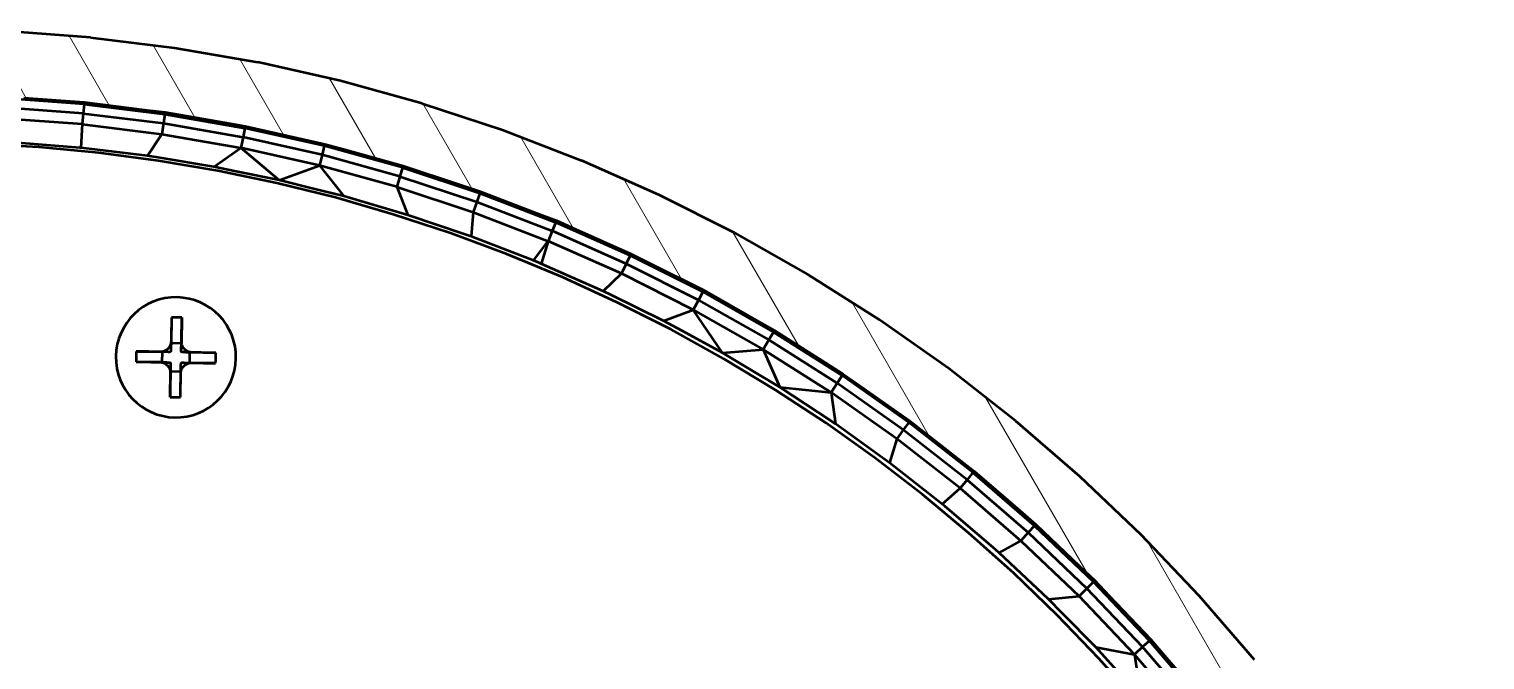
# Model space of a CAD drawing. Header units: millimetres. Extents: x -232 to 1390, y -69 to 653.
# Drawn here: x 543.4 to 611.3, y 448.8 to 478.2 of the extents above; entities that cross this region are included whole.
import ezdxf

# ---------------------------------------------------------------- set-up
doc = ezdxf.new("R2010")
doc.units = ezdxf.units.MM
doc.layers.add('Видимый контур (ГОСТ)', color=7, linetype='Continuous', lineweight=50)
doc.layers.add('Штриховка (ГОСТ)', color=7, linetype='Continuous', lineweight=18)

msp = doc.modelspace()

# ---------------------------------------------------------------- hatches: boundary and pattern name
at = {"layer": 'Штриховка (ГОСТ)'}
h = msp.add_hatch(dxfattribs=at)
h.set_pattern_fill('ANSI31', color=256, scale=25.4, angle=75.00018, style=0)
h.set_pattern_definition([(120.00018, (0, 0), (-2.749626, -1.587508), [])])
h.paths.add_polyline_path([(604.753, 437.621), (605.441, 436.429), (605.934, 435.581), (606.16, 435.047), (606.261, 434.807), (606.278, 434.701), (606.373, 434.126), (606.387, 434.033), (606.39, 434.016), (606.322, 433.365), (606.311, 433.252), (606.099, 432.752), (606.033, 432.591), (605.708, 432.231), (605.577, 432.081), (605.141, 431.852), (604.973, 431.76), (604.528, 431.691), (604.265, 431.652), (593.213, 431.636), (583.768, 431.621), (583.486, 431.591), (582.309, 431.468), (581.72, 431.28), (580.895, 431.016), (580.201, 430.629), (579.568, 430.277), (578.73, 429.576), (578.369, 429.273), (577.379, 428.091), (577.333, 428.037), (577.221, 427.845), (576.494, 426.525), (576.254, 425.873), (575.875, 424.839), (575.506, 423.091), (575.496, 423.041), (575.49, 422.965), (575.368, 421.051), (575.368, 416.368), (575.368, 415.719), (575.368, 409.22), (575.368, 404.959), (575.368, 401.908), (575.368, 400.39), (575.368, 398.178), (575.368, 396.445), (575.368, 395.023), (575.368, 393.61), (575.368, 392.544), (575.368, 391.612), (575.368, 390.771), (575.368, 389.559), (575.368, 388.953), (575.368, 388.307), (575.368, 387.162), (575.368, 386.632), (575.368, 386.069), (575.368, 385.013), (575.368, 384.489), (575.368, 383.442), (575.368, 382.881), (575.368, 382.123), (575.368, 380.918), (575.368, 378.378), (575.368, 374.678), (575.404, 374.118), (575.482, 372.889), (575.49, 372.778), (575.49, 372.762), (575.491, 372.745), (575.491, 372.737), (575.495, 372.697), (575.496, 372.692), (575.749, 371.49), (575.875, 370.892), (576.13, 370.196), (576.494, 369.203), (576.636, 368.943), (577.15, 368.009), (577.294, 367.763), (577.333, 367.696), (578.13, 366.744), (578.369, 366.458), (579.107, 365.84), (579.568, 365.454), (580.223, 365.089), (580.895, 364.714), (581.469, 364.53), (582.309, 364.261), (583.475, 364.139), (583.768, 364.108), (586.626, 364.114), (604.265, 364.073), (604.322, 364.065), (604.907, 363.968), (604.937, 363.964), (604.975, 363.958), (605.555, 363.65), (605.578, 363.637), (606.033, 363.128), (606.035, 363.126), (606.043, 363.105), (606.311, 362.474), (606.32, 362.392), (606.389, 361.724), (606.351, 361.489), (606.26, 360.929), (606.083, 360.503), (605.934, 360.148), (605.443, 359.291), (604.753, 358.108), (603.245, 355.727), (602.723, 354.902), (602.161, 354.103), (600.537, 351.799), (599.936, 351.029), (598.202, 348.806), (596.36, 346.672), (595.723, 345.932), (593.779, 343.89), (593.106, 343.183), (592.398, 342.51), (590.357, 340.566), (589.617, 339.928), (587.482, 338.087), (585.26, 336.352), (584.49, 335.752), (582.185, 334.128), (581.387, 333.566), (580.562, 333.044), (578.181, 331.536), (577.331, 331.054), (574.878, 329.665), (572.36, 328.397), (571.487, 327.958), (568.91, 326.816), (568.018, 326.42), (567.812, 326.336), (567.674, 326.28), (566.697, 325.909), (564.477, 325.052), (564.359, 325.008), (562.596, 324.416), (561.313, 323.992), (560.967, 323.891), (560.873, 323.863), (559.864, 323.568), (559.862, 322.99), (559.868, 322.305), (560.032, 322.111), (560.178, 321.93), (560.668, 321.825), (561.071, 321.741), (562.029, 321.749), (562.416, 321.75), (562.84, 321.805), (563.98, 321.952), (564.978, 322.169), (565.661, 322.333), (567.272, 322.862), (569.18, 323.614), (572.786, 325.213), (576.309, 326.987), (579.741, 328.931), (583.074, 331.041), (586.299, 333.313), (589.409, 335.74), (592.396, 338.316), (595.253, 341.036), (597.973, 343.893), (600.549, 346.88), (602.976, 349.99), (605.248, 353.215), (607.358, 356.547), (609.302, 359.98), (610.851, 363.051), (611.184, 363.984), (611.253, 364.573), (611.293, 364.931), (611.28, 365.033), (611.172, 365.831), (611.059, 366.091), (610.833, 366.603), (610.59, 366.878), (610.299, 367.198), (609.963, 367.383), (609.603, 367.573), (609.254, 367.633), (608.791, 367.701), (599.946, 367.704), (591.894, 367.748), (582.368, 367.733), (581.931, 367.804), (581.333, 367.9), (580.97, 368.084), (580.368, 368.389), (580.133, 368.61), (579.54, 369.166), (579.441, 369.323), (578.932, 370.135), (578.909, 370.174), (578.904, 370.182), (578.585, 371.193), (578.504, 371.449), (578.425, 372.245), (578.368, 372.808), (578.368, 373.22), (578.368, 376.898), (578.368, 380.249), (578.368, 381.68), (578.368, 382.531), (578.368, 383.139), (578.368, 384.196), (578.368, 384.746), (578.368, 385.79), (578.368, 386.369), (578.368, 386.908), (578.368, 388.036), (578.368, 388.688), (578.368, 389.3), (578.368, 390.505), (578.368, 391.353), (578.368, 392.292), (578.368, 393.371), (578.368, 394.808), (578.368, 396.267), (578.368, 398.066), (578.368, 400.399), (578.368, 402.007), (578.368, 405.322), (578.368, 410.106), (578.368, 417.787), (578.368, 418.437), (578.368, 422.922), (578.45, 423.734), (578.504, 424.279), (578.886, 425.487), (578.904, 425.543), (579.004, 425.714), (579.54, 426.567), (579.691, 426.708), (580.368, 427.343), (580.681, 427.501), (581.333, 427.831), (581.742, 427.897), (582.368, 427.997), (591.575, 427.981), (595.949, 428.013), (608.79, 428.028), (609.064, 428.067), (609.603, 428.159), (610.113, 428.438), (610.299, 428.534), (610.668, 428.948), (610.833, 429.127), (611.032, 429.586), (611.171, 429.895), (611.224, 430.302), (611.292, 430.788), (611.26, 431.064), (611.184, 431.746), (611.094, 432.006), (611.017, 432.23), (610.852, 432.687), (609.302, 435.75), (607.358, 439.182), (605.248, 442.515), (602.976, 445.74), (600.549, 448.849), (597.973, 451.836), (595.253, 454.693), (592.396, 457.413), (589.409, 459.99), (586.299, 462.417), (583.074, 464.688), (579.741, 466.798), (576.309, 468.743), (572.786, 470.516), (569.18, 472.115), (565.499, 473.535), (561.754, 474.772), (557.952, 475.824), (554.103, 476.688), (550.217, 477.363), (546.302, 477.845), (542.368, 478.136), (538.424, 478.233), (534.481, 478.136), (530.547, 477.845), (526.632, 477.363), (522.745, 476.688), (518.896, 475.824), (515.095, 474.772), (511.349, 473.535), (507.669, 472.115), (504.063, 470.516), (500.539, 468.743), (497.107, 466.798), (493.774, 464.688), (490.549, 462.417), (487.439, 459.99), (484.452, 457.413), (481.595, 454.693), (478.876, 451.836), (476.299, 448.849), (473.872, 445.74), (471.601, 442.515), (469.49, 439.182), (467.546, 435.75), (465.997, 432.678), (465.664, 431.746), (465.595, 431.156), (465.556, 430.799), (465.569, 430.696), (465.676, 429.899), (465.789, 429.638), (466.015, 429.126), (466.258, 428.852), (466.55, 428.531), (466.885, 428.346), (467.245, 428.156), (467.595, 428.097), (468.058, 428.029), (476.902, 428.025), (484.954, 427.981), (494.48, 427.996), (494.917, 427.926), (495.515, 427.83), (495.878, 427.646), (496.48, 427.341), (496.716, 427.12), (497.309, 426.564), (497.407, 426.407), (497.917, 425.595), (497.94, 425.555), (497.944, 425.548), (498.263, 424.536), (498.344, 424.281), (498.424, 423.484), (498.48, 422.921), (498.48, 418.182), (498.48, 417.504), (498.48, 409.907), (498.48, 405.168), (498.48, 401.88), (498.48, 400.277), (498.48, 397.963), (498.48, 396.177), (498.48, 394.725), (498.48, 393.298), (498.48, 392.224), (498.48, 391.287), (498.48, 390.505), (498.48, 389.3), (498.48, 388.64), (498.48, 387.992), (498.48, 386.872), (498.48, 386.335), (498.48, 385.756), (498.48, 384.717), (498.48, 384.166), (498.48, 383.112), (498.48, 382.499), (498.48, 381.638), (498.48, 380.181), (498.48, 376.732), (498.48, 373.2), (498.48, 372.807), (498.399, 371.995), (498.344, 371.45), (497.962, 370.243), (497.944, 370.186), (497.844, 370.016), (497.309, 369.163), (497.157, 369.021), (496.48, 368.387), (496.167, 368.228), (495.515, 367.899), (495.106, 367.833), (494.48, 367.732), (485.274, 367.748), (480.899, 367.716), (468.058, 367.702), (467.785, 367.662), (467.245, 367.571), (466.735, 367.292), (466.549, 367.195), (466.18, 366.781), (466.015, 366.603), (465.816, 366.144), (465.677, 365.835), (465.624, 365.427), (465.557, 364.942), (465.589, 364.666), (465.664, 363.984), (465.754, 363.724), (465.831, 363.5), (465.996, 363.043), (467.546, 359.98), (469.49, 356.547), (471.601, 353.215), (473.872, 349.99), (476.299, 346.88), (478.876, 343.893), (481.595, 341.036), (484.452, 338.316), (487.439, 335.74), (490.549, 333.313), (493.774, 331.041), (497.107, 328.931), (500.539, 326.987), (504.063, 325.213), (507.669, 323.614), (509.562, 322.863), (510.662, 322.494), (510.833, 322.441), (511.182, 322.333), (512.065, 322.134), (512.863, 321.952), (513.113, 321.919), (513.614, 321.852), (514.15, 321.787), (514.451, 321.749), (515.117, 321.747), (515.775, 321.741), (515.966, 321.786), (516.624, 321.933), (516.638, 321.951), (516.715, 322.047), (516.935, 322.307), (516.937, 322.461), (516.985, 323.568), (515.976, 323.863), (515.881, 323.891), (515.535, 323.992), (514.252, 324.416), (512.489, 325.008), (512.371, 325.052), (510.151, 325.909), (509.174, 326.28), (509.036, 326.336), (508.831, 326.42), (507.938, 326.816), (505.361, 327.958), (504.489, 328.397), (501.971, 329.665), (499.517, 331.054), (498.668, 331.536), (496.286, 333.044), (495.461, 333.566), (494.663, 334.128), (492.358, 335.752), (491.588, 336.352), (489.366, 338.087), (487.231, 339.928), (486.492, 340.566), (484.45, 342.51), (483.743, 343.183), (483.069, 343.89), (481.126, 345.932), (480.488, 346.672), (478.646, 348.806), (476.912, 351.029), (476.311, 351.799), (474.688, 354.103), (474.125, 354.902), (473.603, 355.727), (472.095, 358.108), (471.406, 359.291), (470.914, 360.148), (470.766, 360.503), (470.588, 360.929), (470.542, 361.219), (470.46, 361.724), (470.477, 361.884), (470.537, 362.474), (470.562, 362.53), (470.805, 363.105), (470.813, 363.124), (470.814, 363.126), (471.253, 363.617), (471.27, 363.637), (471.868, 363.955), (471.873, 363.958), (471.911, 363.964), (471.942, 363.968), (472.526, 364.065), (472.583, 364.073), (490.221, 364.114), (493.08, 364.109), (493.362, 364.138), (494.539, 364.261), (495.129, 364.45), (495.953, 364.714), (496.647, 365.1), (497.28, 365.453), (498.118, 366.154), (498.48, 366.456), (499.47, 367.638), (499.515, 367.693), (499.628, 367.885), (500.355, 369.205), (500.594, 369.857), (500.974, 370.891), (501.08, 371.379), (501.093, 371.461), (501.352, 372.688), (501.353, 372.693), (501.355, 372.709), (501.355, 372.716), (501.355, 372.722), (501.358, 372.765), (501.48, 374.678), (501.48, 378.237), (501.48, 380.853), (501.48, 382.081), (501.48, 382.848), (501.48, 383.413), (501.48, 384.456), (501.48, 384.982), (501.48, 386.032), (501.48, 386.595), (501.48, 387.124), (501.48, 388.26), (501.48, 388.901), (501.48, 389.559), (501.48, 390.771), (501.48, 391.542), (501.48, 392.471), (501.48, 393.532), (501.48, 394.934), (501.48, 396.348), (501.48, 398.068), (501.48, 400.26), (501.48, 401.773), (501.48, 404.798), (501.48, 409.016), (501.48, 415.439), (501.48, 416.116), (501.48, 421.051), (501.444, 421.611), (501.366, 422.84), (501.357, 422.977), (501.353, 423.037), (501.096, 424.257), (500.974, 424.837), (500.719, 425.533), (500.355, 426.527), (500.212, 426.787), (499.698, 427.72), (499.554, 427.967), (499.515, 428.033), (498.718, 428.986), (498.48, 429.271), (497.741, 429.889), (497.28, 430.276), (496.626, 430.641), (495.953, 431.016), (495.379, 431.199), (494.539, 431.469), (493.373, 431.591), (493.08, 431.621), (489.929, 431.617), (472.583, 431.652), (472.473, 431.668), (471.874, 431.767), (471.817, 431.796), (471.27, 432.091), (471.238, 432.125), (470.814, 432.598), (470.782, 432.671), (470.538, 433.251), (470.519, 433.424), (470.46, 434.003), (470.513, 434.337), (470.588, 434.8), (470.805, 435.321), (470.914, 435.583), (471.31, 436.277), (471.406, 436.436), (472.095, 437.621), (473.603, 440.003), (474.125, 440.828), (474.688, 441.626), (476.311, 443.931), (476.912, 444.701), (478.646, 446.923), (480.488, 449.058), (481.126, 449.797), (483.069, 451.839), (483.743, 452.546), (484.45, 453.22), (486.492, 455.163), (487.231, 455.801), (489.366, 457.642), (491.588, 459.377), (492.358, 459.978), (494.663, 461.601), (495.461, 462.163), (496.286, 462.686), (498.668, 464.194), (499.517, 464.675), (501.971, 466.065), (504.489, 467.332), (505.361, 467.771), (507.938, 468.914), (508.831, 469.31), (509.742, 469.661), (512.372, 470.675), (513.299, 470.982), (515.976, 471.866), (518.693, 472.618), (519.634, 472.878), (522.385, 473.496), (523.338, 473.71), (524.3, 473.877), (527.077, 474.359), (528.046, 474.478), (530.844, 474.823), (533.656, 475.031), (534.63, 475.103), (537.448, 475.172), (538.424, 475.196), (539.4, 475.172), (542.218, 475.103), (543.192, 475.031), (546.004, 474.823), (548.802, 474.478), (549.771, 474.359), (552.549, 473.877), (553.511, 473.71), (554.463, 473.496), (557.214, 472.878), (558.155, 472.618), (560.872, 471.866), (563.549, 470.982), (564.476, 470.675), (567.107, 469.661), (568.018, 469.31), (568.91, 468.914), (571.487, 467.771), (572.36, 467.332), (574.878, 466.065), (577.331, 464.675), (578.181, 464.194), (580.562, 462.686), (581.387, 462.163), (582.185, 461.601), (584.49, 459.978), (585.26, 459.377), (587.482, 457.642), (589.617, 455.801), (590.357, 455.163), (592.398, 453.22), (593.106, 452.546), (593.779, 451.839), (595.723, 449.797), (596.36, 449.058), (598.202, 446.923), (599.936, 444.701), (600.537, 443.931), (602.161, 441.626), (602.723, 440.828), (603.245, 440.003)])

# ---------------------------------------------------------------- linework, layer by layer
at = {"layer": 'Видимый контур (ГОСТ)'}
for p, q in [((546.302, 477.845), (542.368, 478.136)), ((546.302, 477.845), (550.217, 477.363)), ((550.217, 477.363), (554.103, 476.688)), ((557.952, 475.824), (554.103, 476.688)), ((561.754, 474.772), (557.952, 475.824)), ((545.995, 474.737), (542.214, 475.016)), ((543.192, 475.031), (546.004, 474.823)), ((545.953, 474.31), (542.193, 474.587)), ((545.995, 474.737), (545.953, 474.31)), ((546.004, 474.823), (545.995, 474.737)), ((545.995, 474.737), (549.758, 474.273)), ((546.004, 474.823), (548.802, 474.478)), ((548.802, 474.478), (549.771, 474.359)), ((549.771, 474.359), (549.758, 474.273)), ((549.771, 474.359), (552.549, 473.877)), ((561.754, 474.772), (565.499, 473.535)), ((545.903, 473.801), (542.168, 474.076)), ((545.903, 473.801), (545.838, 472.701)), ((545.953, 474.31), (545.903, 473.801)), ((545.903, 473.801), (549.62, 473.342)), ((545.953, 474.31), (549.695, 473.848)), ((549.695, 473.848), (549.62, 473.342)), ((549.758, 474.273), (549.695, 473.848)), ((549.695, 473.848), (553.41, 473.204)), ((549.758, 474.273), (553.494, 473.625)), ((552.549, 473.877), (553.511, 473.71)), ((553.511, 473.71), (553.494, 473.625)), ((553.511, 473.71), (554.463, 473.496)), ((548.954, 472.326), (549.62, 473.342)), ((549.62, 473.342), (553.31, 472.702)), ((553.41, 473.204), (553.31, 472.702)), ((553.494, 473.625), (553.41, 473.204)), ((557.089, 472.378), (553.41, 473.204)), ((557.193, 472.794), (553.494, 473.625)), ((554.463, 473.496), (557.214, 472.878)), ((565.499, 473.535), (569.18, 472.115)), ((543.89, 472.733), (541.087, 472.89)), ((545.795, 472.704), (542.692, 472.946)), ((546.685, 472.47), (543.89, 472.733)), ((545.838, 472.701), (545.795, 472.704)), ((548.954, 472.326), (545.838, 472.701)), ((549.469, 472.104), (546.685, 472.47)), ((549.457, 472.245), (548.954, 472.326)), ((552.039, 471.825), (553.31, 472.702)), ((555.091, 471.197), (553.31, 472.702)), ((556.964, 471.882), (553.31, 472.702)), ((557.089, 472.378), (556.964, 471.882)), ((557.193, 472.794), (557.089, 472.378)), ((560.722, 471.372), (557.089, 472.378)), ((557.214, 472.878), (557.193, 472.794)), ((560.847, 471.783), (557.193, 472.794)), ((557.214, 472.878), (558.155, 472.618)), ((558.155, 472.618), (560.872, 471.866)), ((552.039, 471.825), (549.457, 472.245)), ((552.237, 471.633), (549.469, 472.104)), ((553.093, 471.608), (552.039, 471.825)), ((554.985, 471.059), (552.237, 471.633)), ((555.091, 471.197), (556.964, 471.882)), ((560.574, 470.883), (556.964, 471.882)), ((556.964, 471.882), (558.11, 470.445)), ((560.847, 471.783), (560.722, 471.372)), ((560.872, 471.866), (560.847, 471.783)), ((560.847, 471.783), (564.447, 470.594)), ((560.872, 471.866), (563.549, 470.982)), ((572.786, 470.516), (569.18, 472.115)), ((555.091, 471.197), (553.093, 471.608)), ((557.71, 470.382), (554.985, 471.059)), ((556.693, 470.798), (555.091, 471.197)), ((560.722, 471.372), (560.574, 470.883)), ((560.722, 471.372), (564.303, 470.19)), ((563.549, 470.982), (564.476, 470.675)), ((558.11, 470.445), (556.693, 470.798)), ((560.408, 469.604), (557.71, 470.382)), ((560.251, 469.817), (558.11, 470.445)), ((560.574, 470.883), (564.13, 469.708)), ((560.574, 470.883), (561.094, 469.569)), ((564.447, 470.594), (564.303, 470.19)), ((564.476, 470.675), (564.447, 470.594)), ((564.447, 470.594), (567.984, 469.23)), ((564.476, 470.675), (567.107, 469.661)), ((576.309, 468.743), (572.786, 470.516)), ((561.094, 469.569), (560.251, 469.817)), ((563.075, 468.726), (560.408, 469.604)), ((564.13, 469.708), (564.041, 468.57)), ((564.303, 470.19), (564.13, 469.708)), ((564.13, 469.708), (567.624, 468.36)), ((564.303, 470.19), (567.82, 468.833)), ((567.107, 469.661), (568.018, 469.31)), ((563.758, 468.666), (561.094, 469.569)), ((567.984, 469.23), (567.82, 468.833)), ((568.018, 469.31), (567.984, 469.23)), ((571.45, 467.693), (567.984, 469.23)), ((568.018, 469.31), (568.91, 468.914)), ((568.91, 468.914), (571.487, 467.771)), ((565.707, 467.748), (563.075, 468.726)), ((564.041, 468.57), (563.758, 468.666)), ((566.95, 467.447), (564.041, 468.57)), ((566.95, 467.447), (567.624, 468.36)), ((567.624, 468.36), (567.297, 467.304)), ((567.82, 468.833), (567.624, 468.36)), ((571.048, 466.842), (567.624, 468.36)), ((571.267, 467.305), (567.82, 468.833)), ((576.309, 468.743), (579.741, 466.798)), ((568.3, 466.673), (565.707, 467.748)), ((571.45, 467.693), (571.267, 467.305)), ((571.487, 467.771), (571.45, 467.693)), ((574.837, 465.988), (571.45, 467.693)), ((571.487, 467.771), (572.36, 467.332)), ((567.203, 467.343), (566.95, 467.447)), ((567.297, 467.304), (567.203, 467.343)), ((570.186, 466.031), (567.297, 467.304)), ((571.267, 467.305), (571.048, 466.842)), ((574.635, 465.61), (571.267, 467.305)), ((572.36, 467.332), (574.878, 466.065)), ((570.852, 465.501), (568.3, 466.673)), ((570.186, 466.031), (571.048, 466.842)), ((574.393, 465.158), (571.048, 466.842)), ((579.741, 466.798), (583.074, 464.688)), ((570.574, 465.84), (570.186, 466.031)), ((573.003, 464.646), (570.574, 465.84)), ((574.635, 465.61), (574.393, 465.158)), ((574.837, 465.988), (574.635, 465.61)), ((574.635, 465.61), (577.915, 463.751)), ((574.878, 466.065), (574.837, 465.988)), ((574.837, 465.988), (578.136, 464.119)), ((574.878, 466.065), (577.331, 464.675)), ((573.358, 464.234), (570.852, 465.501)), ((573.003, 464.646), (574.393, 465.158)), ((574.393, 465.158), (577.652, 463.312)), ((575.748, 463.151), (574.393, 465.158)), ((550.073, 464.804), (550.05, 463.598)), ((550.556, 464.794), (550.533, 463.589)), ((573.868, 464.175), (573.003, 464.646)), ((575.814, 462.875), (573.358, 464.234)), ((575.748, 463.151), (573.868, 464.175)), ((577.331, 464.675), (578.181, 464.194)), ((578.181, 464.194), (578.136, 464.119)), ((578.181, 464.194), (580.562, 462.686)), ((586.299, 462.417), (583.074, 464.688)), ((550.533, 463.589), (550.05, 463.598)), ((577.915, 463.751), (577.652, 463.312)), ((578.136, 464.119), (577.915, 463.751)), ((577.915, 463.751), (581.1, 461.734)), ((578.136, 464.119), (581.339, 462.091)), ((548.428, 463.22), (549.634, 463.197)), ((549.634, 463.197), (549.625, 462.714)), ((550.925, 462.69), (550.934, 463.172)), ((552.139, 463.15), (550.934, 463.172)), ((575.748, 463.151), (577.652, 463.312)), ((577.078, 462.354), (575.748, 463.151)), ((578.218, 461.424), (575.814, 462.875)), ((577.652, 463.312), (580.816, 461.309)), ((577.652, 463.312), (578.421, 461.549)), ((549.625, 462.714), (548.419, 462.737)), ((550.003, 461.092), (550.026, 462.298)), ((550.026, 462.298), (550.508, 462.289)), ((550.486, 461.083), (550.508, 462.289)), ((552.13, 462.667), (550.925, 462.69)), ((578.421, 461.549), (577.078, 462.354)), ((580.562, 462.686), (581.387, 462.163)), ((581.387, 462.163), (581.339, 462.091)), ((581.387, 462.163), (582.185, 461.601)), ((589.409, 459.99), (586.299, 462.417)), ((580.197, 460.382), (578.421, 461.549)), ((578.421, 461.549), (580.816, 461.309)), ((581.1, 461.734), (580.816, 461.309)), ((581.339, 462.091), (581.1, 461.734)), ((584.183, 459.563), (581.1, 461.734)), ((584.439, 459.908), (581.339, 462.091)), ((582.185, 461.601), (584.49, 459.978)), ((580.566, 459.885), (578.218, 461.424)), ((583.878, 459.152), (580.816, 461.309)), ((580.816, 461.309), (581.02, 459.841)), ((581.02, 459.841), (580.197, 460.382)), ((582.855, 458.259), (580.566, 459.885)), ((583.218, 458.262), (581.02, 459.841)), ((584.183, 459.563), (583.878, 459.152)), ((584.439, 459.908), (584.183, 459.563)), ((587.155, 457.244), (584.183, 459.563)), ((584.49, 459.978), (584.439, 459.908)), ((587.427, 457.575), (584.439, 459.908)), ((584.49, 459.978), (585.26, 459.377)), ((589.409, 459.99), (592.396, 457.413)), ((583.878, 459.152), (583.547, 458.026)), ((586.83, 456.848), (583.878, 459.152)), ((585.26, 459.377), (587.482, 457.642)), ((585.082, 456.548), (582.855, 458.259)), ((583.547, 458.026), (583.218, 458.262)), ((586, 456.105), (583.547, 458.026)), ((587.427, 457.575), (587.155, 457.244)), ((587.482, 457.642), (587.427, 457.575)), ((587.427, 457.575), (590.299, 455.099)), ((587.482, 457.642), (589.617, 455.801)), ((592.396, 457.413), (595.253, 454.693)), ((586, 456.105), (586.83, 456.848)), ((587.155, 457.244), (586.83, 456.848)), ((586.83, 456.848), (589.667, 454.402)), ((587.155, 457.244), (590.01, 454.781)), ((587.242, 454.755), (585.082, 456.548)), ((586.13, 455.994), (586, 456.105)), ((588.377, 454.08), (586.13, 455.994)), ((589.617, 455.801), (590.357, 455.163)), ((589.334, 452.883), (587.242, 454.755)), ((590.01, 454.781), (589.667, 454.402)), ((590.299, 455.099), (590.01, 454.781)), ((590.01, 454.781), (592.741, 452.181)), ((590.357, 455.163), (590.299, 455.099)), ((590.299, 455.099), (593.044, 452.485)), ((590.357, 455.163), (592.398, 453.22)), ((597.973, 451.836), (595.253, 454.693)), ((588.658, 453.829), (588.377, 454.08)), ((588.658, 453.829), (589.667, 454.402)), ((589.667, 454.402), (592.379, 451.82)), ((588.923, 453.581), (588.658, 453.829)), ((590.958, 451.676), (588.923, 453.581)), ((591.355, 450.933), (589.334, 452.883)), ((592.398, 453.22), (593.106, 452.546)), ((592.741, 452.181), (592.379, 451.82)), ((593.044, 452.485), (592.741, 452.181)), ((595.34, 449.451), (592.741, 452.181)), ((593.106, 452.546), (593.044, 452.485)), ((595.658, 449.739), (593.044, 452.485)), ((593.106, 452.546), (593.779, 451.839)), ((590.958, 451.676), (592.379, 451.82)), ((591.591, 451.032), (590.958, 451.676)), ((594.961, 449.107), (592.379, 451.82)), ((593.779, 451.839), (595.723, 449.797)), ((600.549, 448.849), (597.973, 451.836)), ((593.301, 448.91), (591.355, 450.933)), ((593.156, 449.439), (591.591, 451.032)), ((594.133, 448.357), (593.156, 449.439)), ((593.156, 449.439), (594.961, 449.107)), ((595.34, 449.451), (594.961, 449.107)), ((595.658, 449.739), (595.34, 449.451)), ((597.803, 446.596), (595.34, 449.451)), ((595.723, 449.797), (595.658, 449.739)), ((598.135, 446.868), (595.658, 449.739)), ((595.723, 449.797), (596.36, 449.058)), ((595.17, 446.815), (593.301, 448.91)), ((597.407, 446.271), (594.961, 449.107)), ((594.961, 449.107), (595.254, 447.117)), ((596.36, 449.058), (598.202, 446.923))]:
    msp.add_line(p, q, dxfattribs=at)
for start, end in [(88.91828, 268.91828), (268.91828, 88.91828)]:
    msp.add_arc((550.279, 462.943), 2.8, start, end, dxfattribs=at)
for centre, major_axis, start_param, end_param in [((550.259, 461.862), (-5.996, 0.113), 4.712345, 4.752595), ((550.259, 461.862), (-5.996, 0.113), 4.672183, 4.712433), ((551.367, 462.923), (-0.113, -6.009), 4.672227, 4.752551), ((549.191, 462.964), (0.113, 6.009), 4.672227, 4.752551), ((550.299, 464.025), (5.996, -0.113), 4.672183, 4.712433), ((550.3, 464.025), (5.996, -0.113), 4.712345, 4.752595)]:
    msp.add_ellipse(centre, major_axis=major_axis, ratio=0.490261, start_param=start_param, end_param=end_param, dxfattribs=at)
for points, knots in [([(550.073, 464.804), (550.068, 464.527), (550.062, 464.228), (550.054, 463.813), (550.057, 463.701), (550.043, 463.588), (550.033, 463.549), (549.995, 463.457), (549.96, 463.4), (549.873, 463.308), (549.828, 463.277), (549.749, 463.236), (549.713, 463.222), (549.641, 463.204), (549.605, 463.199), (549.532, 463.198), (549.45, 463.2), (549.04, 463.208), (548.721, 463.214), (548.428, 463.22)], [0, 0, 0, 0, 0.086923, 0.086923, 0.1250667, 0.1250667, 0.1460642, 0.1460642, 0.1764191, 0.1764191, 0.2041823, 0.2041823, 0.2287878, 0.2287878, 0.2523014, 0.2523014, 0.276697, 0.276697, 0.3493565, 0.3493565, 0.3493565, 0.3493565]), ([(552.139, 463.15), (551.846, 463.155), (551.526, 463.161), (551.117, 463.169), (551.035, 463.169), (550.959, 463.174), (550.924, 463.18), (550.848, 463.203), (550.812, 463.22), (550.71, 463.28), (550.668, 463.327), (550.61, 463.396), (550.58, 463.451), (550.548, 463.542), (550.539, 463.581), (550.531, 463.683), (550.536, 463.76), (550.544, 464.16), (550.55, 464.491), (550.556, 464.794)], [0, 0, 0, 0, 0.092439, 0.092439, 0.122761, 0.122761, 0.149464, 0.149464, 0.181365, 0.181365, 0.254277, 0.254277, 0.417711, 0.417711, 0.537104, 0.537104, 0.717609, 0.717609, 1.42787, 1.42787, 1.42787, 1.42787]), ([(550.05, 463.598), (550.049, 463.541), (550.048, 463.484), (550.047, 463.427), (550.047, 463.419), (550.047, 463.412), (550.047, 463.405), (550.047, 463.402), (550.047, 463.398), (550.046, 463.395), (550.045, 463.343), (550.045, 463.305), (550.044, 463.239), (550.043, 463.229), (550.041, 463.223), (550.038, 463.218), (550.034, 463.21), (550.031, 463.206), (550.028, 463.204), (550.028, 463.203), (550.027, 463.203), (550.026, 463.202), (550.026, 463.202), (550.022, 463.199), (550.016, 463.196), (550.011, 463.193), (550.006, 463.19), (549.993, 463.19), (549.99, 463.19), (549.986, 463.19), (549.982, 463.19), (549.966, 463.191), (549.951, 463.191), (549.935, 463.191), (549.871, 463.192), (549.808, 463.194), (549.745, 463.195), (549.726, 463.195), (549.707, 463.196), (549.688, 463.196), (549.67, 463.196), (549.652, 463.197), (549.634, 463.197)], [0, 0, 0, 0, 0.01712735, 0.01712735, 0.01712735, 0.01927917, 0.01927917, 0.01927917, 0.02032175, 0.02032175, 0.02032175, 0.03596043, 0.03596043, 0.03596043, 0.03848561, 0.03848561, 0.03848561, 0.04218858, 0.04218858, 0.04218858, 0.04327355, 0.04327355, 0.04327355, 0.04435852, 0.04435852, 0.04435852, 0.04524693, 0.04524693, 0.04524693, 0.04543196, 0.04543196, 0.04543196, 0.04616418, 0.04616418, 0.04616418, 0.0490821, 0.0490821, 0.0490821, 0.04994939, 0.04994939, 0.04994939, 0.05078029, 0.05078029, 0.05078029, 0.05078029]), ([(550.934, 463.172), (550.876, 463.173), (550.819, 463.175), (550.761, 463.176), (550.749, 463.176), (550.736, 463.176), (550.724, 463.176), (550.708, 463.177), (550.692, 463.177), (550.676, 463.177), (550.665, 463.177), (550.653, 463.178), (550.642, 463.178), (550.63, 463.178), (550.618, 463.178), (550.606, 463.179), (550.601, 463.179), (550.597, 463.179), (550.593, 463.179), (550.586, 463.179), (550.581, 463.179), (550.577, 463.179), (550.572, 463.179), (550.569, 463.179), (550.567, 463.18), (550.565, 463.18), (550.56, 463.181), (550.554, 463.185), (550.549, 463.187), (550.544, 463.19), (550.54, 463.194), (550.537, 463.197), (550.535, 463.201), (550.533, 463.205), (550.528, 463.214), (550.527, 463.219), (550.526, 463.222), (550.526, 463.225), (550.526, 463.228), (550.526, 463.237), (550.526, 463.251), (550.527, 463.274), (550.527, 463.293), (550.527, 463.304), (550.528, 463.315), (550.528, 463.327), (550.528, 463.342), (550.528, 463.357), (550.529, 463.372), (550.529, 463.384), (550.529, 463.397), (550.529, 463.41), (550.53, 463.447), (550.531, 463.483), (550.532, 463.52), (550.532, 463.537), (550.532, 463.554), (550.532, 463.571), (550.533, 463.577), (550.533, 463.583), (550.533, 463.589)], [0, 0, 0, 0, 0.01728179, 0.01728179, 0.01728179, 0.02100382, 0.02100382, 0.02100382, 0.02577911, 0.02577911, 0.02577911, 0.02916197, 0.02916197, 0.02916197, 0.03278711, 0.03278711, 0.03278711, 0.03412303, 0.03412303, 0.03412303, 0.03602501, 0.03602501, 0.03602501, 0.03897287, 0.03897287, 0.03897287, 0.04130395, 0.04130395, 0.04130395, 0.04277445, 0.04277445, 0.04277445, 0.04386353, 0.04386353, 0.04386353, 0.04650304, 0.04650304, 0.04650304, 0.05027454, 0.05027454, 0.05027454, 0.05593512, 0.05593512, 0.05593512, 0.05935894, 0.05935894, 0.05935894, 0.06382722, 0.06382722, 0.06382722, 0.06769456, 0.06769456, 0.06769456, 0.07865376, 0.07865376, 0.07865376, 0.08375762, 0.08375762, 0.08375762, 0.0855489, 0.0855489, 0.0855489, 0.0855489]), ([(548.419, 462.737), (548.713, 462.732), (549.033, 462.726), (549.441, 462.718), (549.523, 462.718), (549.6, 462.713), (549.635, 462.707), (549.71, 462.684), (549.746, 462.667), (549.849, 462.607), (549.891, 462.56), (549.948, 462.491), (549.978, 462.436), (550.011, 462.345), (550.019, 462.306), (550.028, 462.204), (550.023, 462.126), (550.015, 461.727), (550.009, 461.396), (550.003, 461.092)], [0, 0, 0, 0, 0.092439, 0.092439, 0.122761, 0.122761, 0.149464, 0.149464, 0.181364, 0.181364, 0.254276, 0.254276, 0.417709, 0.417709, 0.5371, 0.5371, 0.717602, 0.717602, 1.427848, 1.427848, 1.427848, 1.427848]), ([(549.625, 462.714), (549.722, 462.713), (549.819, 462.711), (549.916, 462.709), (549.928, 462.709), (549.941, 462.708), (549.953, 462.708), (549.958, 462.708), (549.964, 462.708), (549.969, 462.708), (549.976, 462.708), (549.98, 462.708), (549.983, 462.708), (549.987, 462.708), (549.989, 462.707), (549.991, 462.707), (549.993, 462.707), (549.998, 462.706), (550.005, 462.702), (550.009, 462.7), (550.015, 462.697), (550.019, 462.692), (550.022, 462.689), (550.024, 462.686), (550.026, 462.682), (550.03, 462.675), (550.031, 462.67), (550.032, 462.667), (550.033, 462.662), (550.033, 462.662), (550.033, 462.657), (550.032, 462.628), (550.03, 462.546), (550.029, 462.488), (550.028, 462.425), (550.027, 462.361), (550.026, 462.298)], [0, 0, 0, 0, 0.02916197, 0.02916197, 0.02916197, 0.03278711, 0.03278711, 0.03278711, 0.03444618, 0.03444618, 0.03444618, 0.03641225, 0.03641225, 0.03641225, 0.0388581, 0.0388581, 0.0388581, 0.04130395, 0.04130395, 0.04130395, 0.04277445, 0.04277445, 0.04277445, 0.04386353, 0.04386353, 0.04386353, 0.04587517, 0.04587517, 0.04587517, 0.04913665, 0.04913665, 0.04913665, 0.06653697, 0.06653697, 0.06653697, 0.0855489, 0.0855489, 0.0855489, 0.0855489]), ([(550.486, 461.083), (550.491, 461.359), (550.496, 461.658), (550.504, 462.074), (550.501, 462.186), (550.516, 462.299), (550.526, 462.338), (550.564, 462.43), (550.599, 462.487), (550.686, 462.579), (550.731, 462.609), (550.81, 462.651), (550.846, 462.665), (550.918, 462.683), (550.953, 462.688), (551.027, 462.689), (551.109, 462.686), (551.519, 462.679), (551.838, 462.673), (552.13, 462.667)], [0, 0, 0, 0, 0.086923, 0.086923, 0.1250668, 0.1250668, 0.1460642, 0.1460642, 0.1764191, 0.1764191, 0.2041824, 0.2041824, 0.2287879, 0.2287879, 0.2523015, 0.2523015, 0.2766972, 0.2766972, 0.3493568, 0.3493568, 0.3493568, 0.3493568]), ([(550.508, 462.289), (550.509, 462.304), (550.509, 462.32), (550.509, 462.335), (550.51, 462.356), (550.51, 462.378), (550.51, 462.399), (550.511, 462.42), (550.511, 462.442), (550.512, 462.463), (550.512, 462.492), (550.513, 462.52), (550.513, 462.548), (550.513, 462.56), (550.514, 462.571), (550.514, 462.582), (550.514, 462.597), (550.514, 462.611), (550.515, 462.626), (550.515, 462.635), (550.515, 462.643), (550.515, 462.648), (550.515, 462.653), (550.515, 462.653), (550.516, 462.658), (550.517, 462.661), (550.518, 462.665), (550.52, 462.669), (550.523, 462.673), (550.526, 462.679), (550.53, 462.683), (550.533, 462.686), (550.537, 462.688), (550.54, 462.69), (550.553, 462.697), (550.557, 462.696), (550.56, 462.697), (550.563, 462.697), (550.566, 462.697), (550.573, 462.697), (550.613, 462.696), (550.678, 462.695), (550.731, 462.694), (550.789, 462.692), (550.848, 462.691), (550.906, 462.69), (550.912, 462.69), (550.918, 462.69), (550.925, 462.69)], [0, 0, 0, 0, 0.00462031, 0.00462031, 0.00462031, 0.01100143, 0.01100143, 0.01100143, 0.01741779, 0.01741779, 0.01741779, 0.02594192, 0.02594192, 0.02594192, 0.02929562, 0.02929562, 0.02929562, 0.03369339, 0.03369339, 0.03369339, 0.03641225, 0.03641225, 0.03641225, 0.0397435, 0.0397435, 0.0397435, 0.04130395, 0.04130395, 0.04130395, 0.04277445, 0.04277445, 0.04277445, 0.04380455, 0.04380455, 0.04380455, 0.04758651, 0.04758651, 0.04758651, 0.05027454, 0.05027454, 0.05027454, 0.06617324, 0.06617324, 0.06617324, 0.08368619, 0.08368619, 0.08368619, 0.0855489, 0.0855489, 0.0855489, 0.0855489])]:
    msp.add_open_spline(points, degree=3, knots=knots, dxfattribs=at)

doc.saveas('drawing.dxf')
